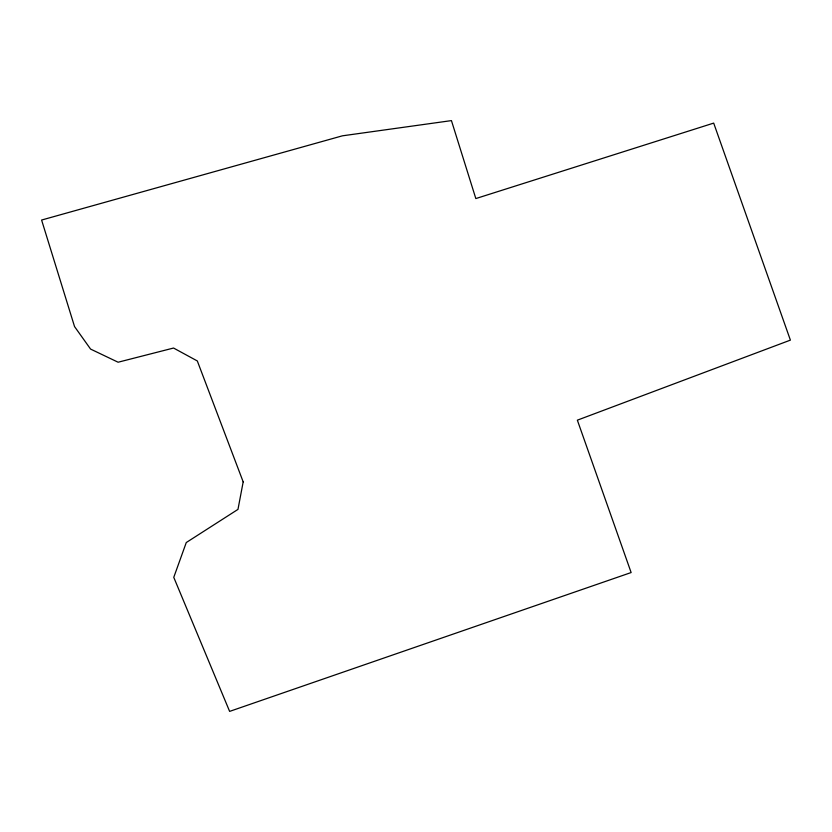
<?xml version="1.0" encoding="UTF-8"?>
<svg xmlns="http://www.w3.org/2000/svg" width="832" height="832" viewBox="0 0 832 832"><rect width="100%" height="100%" fill="white"/><g stroke="black" fill="none" stroke-linecap="round" stroke-linejoin="round"><path stroke-width="1.25" d="M243.183 481.874L237.973 509.392L186.274 542.537L173.763 577.346L229.632 711.391L631.134 572.551L577.356 420.17L790.4 340.122L713.69 123.105L475.831 198.567L451.443 120.609L342.41 135.824L41.6 220.043L74.537 326.57L90.584 349.086L118.102 362.222L173.555 348.036L197.319 360.963L243.183 481.874"/></g></svg>
